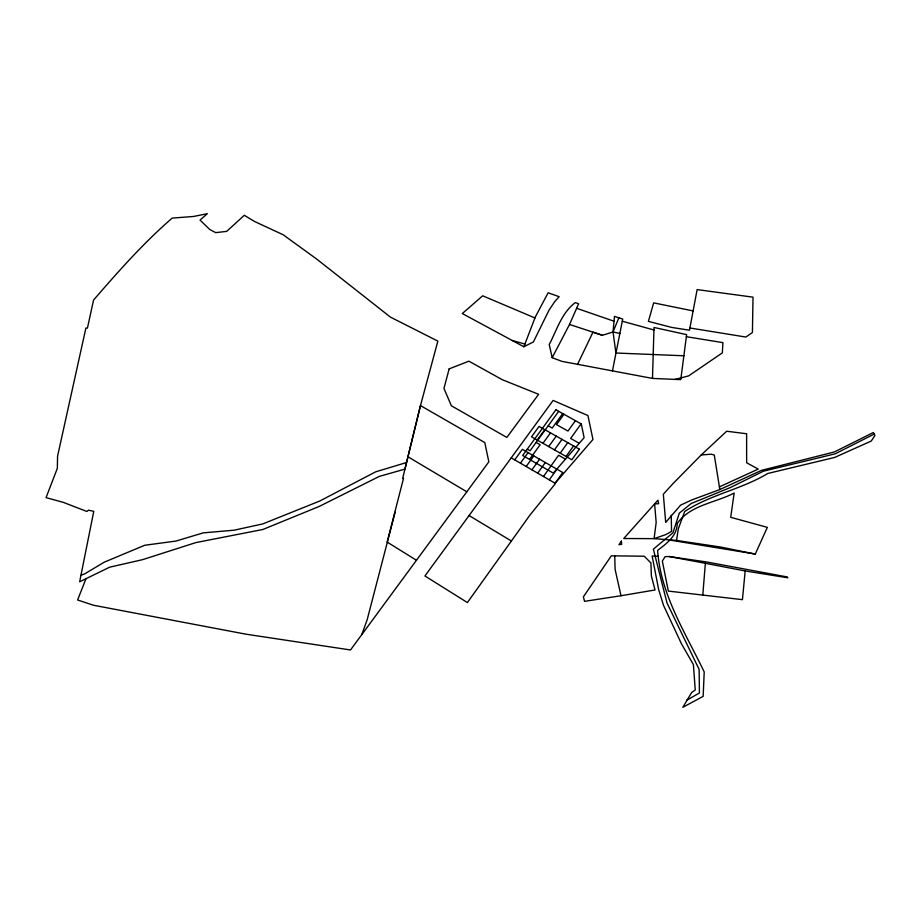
<?xml version="1.0" encoding="UTF-8"?>
<svg xmlns="http://www.w3.org/2000/svg" width="921" height="921" viewBox="0 0 921 921"><rect width="100%" height="100%" fill="white"/><g stroke="black" fill="none" stroke-linecap="round" stroke-linejoin="round"><path stroke-width="1.38" d="M652.482 378.416L654.014 327.462L686.629 334.645L680.769 379.636L652.482 378.416L561.787 361.343L552.197 357.67L549.215 344.569C556.871 330.086 561.591 312.841 575.314 302.583L578.618 303.78L569.523 324.457L552.197 357.67M702.781 595.139L705.371 563.318L669.141 556.526L665.135 556.629L662.337 561.073L668.335 591.086L742.43 599.663L745.181 570.951L705.371 563.318M683.946 355.782L615.907 353.008L613.029 331.963L614.48 316.34L622.711 319.069L612.465 370.829M671.213 515.253L671.57 531.394L665.515 534.721L654.094 538.635L656.166 522.541L654.612 503.891L658.619 503.729L657.905 500.207L623.736 538.52L654.094 538.635L676.555 540.431L678.328 528.781L684.671 511.523C710.218 494.612 741.417 489.385 767.746 473.486L834.622 457.449L871.243 441.055L874.95 435.506L873.396 432.502L834.438 451.946L761.54 470.343L719.842 489.558L692.074 499.815L680.607 505.145L665.687 522.414L663.339 494.232L672.963 483.652L701.249 454.939L726.669 431.235L746.62 433.756L746.643 462.779L758.236 469.1L719.405 486.875M693.11 310.918L689.472 330.225L671.777 327.439L648.407 321.371L653.657 302.871L693.11 310.918L697.128 289.597L753.01 297.161L752.422 332.527L745.837 337.04L689.887 327.98M407.945 456.781L404.952 469.1L379.371 476.387L319.196 506.446L262.865 529.483L195.908 542.584L142.525 559.669L109.599 567.198L79.655 581.796L93.769 511.328L88.497 510.176L86.862 511.477L63.388 502.382L46.05 497.639L57.332 468.34L57.574 456.16L85.906 328.014L87.437 328.072L93.562 300.062C118.349 271.407 143.584 242.879 172.169 218.104L193.629 216.458L207.34 213.684L200.041 220.096L209.712 229.456L215.664 232.633L226.693 231.378L244.295 215.295L254.518 221.466L283.219 234.797L316.559 258.974L390.412 317.1L437.855 341.115L420.471 405.585L407.945 456.781L466.82 491.791M416.465 560.267L387.154 542.078L403.49 478.436L402.696 478.298L420.471 405.585L484.803 442.587L488.832 461.847L350.51 649.973L245.93 634.178L93.505 605.247L77.606 599.985L85.952 578.791M395.132 512.237L367.157 619.764L361.78 634.661M523.865 346.768L535.354 316.916L548.122 292.786L559.162 296.7L554.684 301.685L549.043 310.112L533.409 341.933L523.865 346.768L462.296 313.554L482.685 295.802L534.951 317.964M577.513 364.428L592.974 332.182L602.426 335.29L613.029 331.963L618.877 317.791M670.085 540.12L755.278 554.062L767.331 527.365L730.71 517.314L734.164 493.034C715.467 502.843 690.117 504.996 677.246 523.508C677.085 535.987 666.62 543.551 657.617 550.367C660.587 594.678 685.477 632.854 704.208 671.939L703.16 696.345L682.829 707.316L691.729 692.396L695.251 690.013L693.398 664.617L681.402 643.675L663.523 605.373L658.596 589.371L652.149 556.008L658.423 556.307M555.133 483.214L562.766 472.519L522.38 449.333L514.724 459.855M549.307 479.841L556.94 469.169M566.035 456.448L573.564 445.914M543.494 476.491L558.587 455.239L565.471 459.153M560.233 453.144L567.773 442.633M581.105 423.844L570.64 438.431L579.24 443.277M537.703 473.141L545.347 462.515M554.454 449.862L561.994 439.375M575.441 420.678L567.981 431.063L556.491 424.604L563.963 414.277M531.935 469.802L539.579 459.211M548.697 446.581L556.238 436.117M520.434 463.159L528.09 452.614M537.219 440.042L544.783 429.635M529.506 459.406L540.143 444.728L536.126 442.437M562.708 413.575L552.232 428.046L548.225 425.79M526.179 466.475L533.823 455.907M542.953 443.312L550.505 432.87M558.713 411.342L530.082 450.749L527.284 449.149M511.236 457.841L424.926 575.97L467.396 602.564L529.794 515.276L555.501 483.479L511.236 457.841L553.118 400.439L587.932 415.544L592.963 439.478L555.11 483.249M686.513 700.363L699.43 693.006L699.131 669.429L667.034 603.036L653.369 549.146L672.952 532.799L679.318 513.124L691.187 503.511L730.134 487.646L763.428 471.195L835.243 453.811L874.202 434.056M80.967 575.222L84.79 573.818L104.165 562.213L144.712 545.267L175.888 541.076L203.253 532.868L234.13 530.197L262.784 523.911L319.656 501.07L375.687 471.828L406.564 462.515M674.759 379.487L688.655 375.883L722.352 352.835L722.916 342.647L686.352 336.695M620.996 595.737L655.05 589.97L651.366 576.074L650.951 562.973L644.274 556.215L611.314 555.824L583.373 596.889L584.57 601.344L620.996 595.737L615.101 569.339L614.733 556.169M701.249 454.939L711.288 454.203L714.293 455.066L719.842 489.558M669.141 556.526L706.234 561.914L787.409 576.983L787.846 577.801L745.181 570.951M676.555 540.431L720.97 547.097L755.278 554.062M613.029 331.963L619.971 333.483M622.297 321.233L653.956 329.983M512.191 340.471L525.005 344.086M569.523 324.457L602.426 335.29M576.638 308.293L614.031 321.233M469.088 515.541L511.408 541.018M449.16 368.872L443.945 388.409L451.371 405.781L506.849 437.429L538.635 394.292L502.21 379.671L468.881 361.17L449.16 368.872M621.399 541.18L618.97 544.691L621.721 544.357L621.399 541.18M579.378 449.195L571.849 459.763L531.509 436.796L539.073 426.411L579.378 449.195M555.904 409.776L522.679 455.481L553.337 473.129L584.121 437.659L581.278 423.936L555.904 409.776"/></g></svg>
